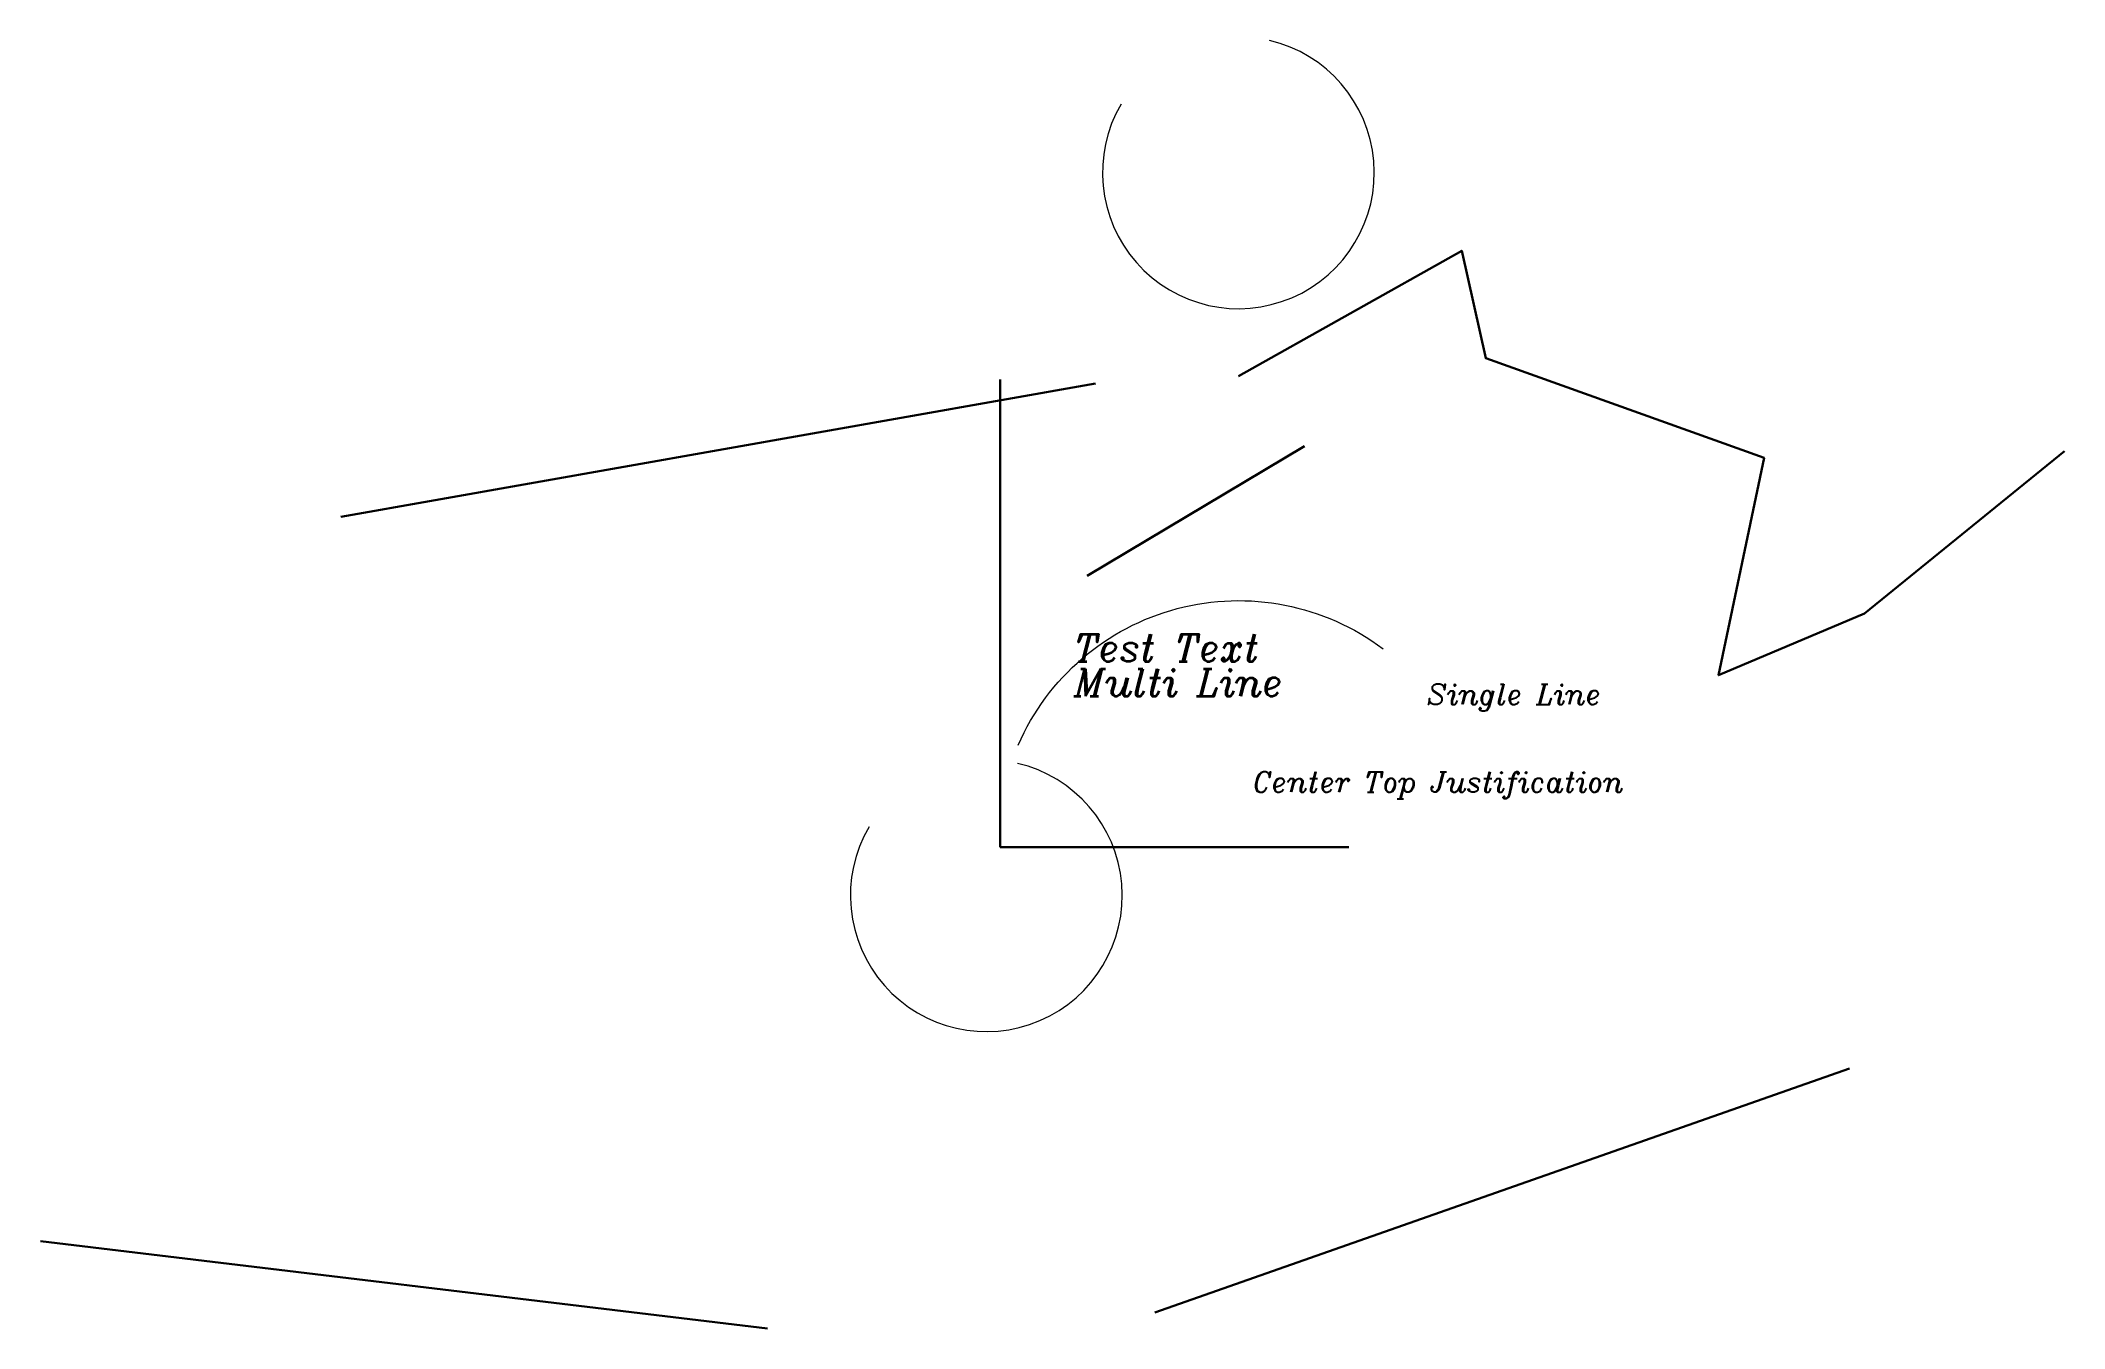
# Model space of a CAD drawing. Extents: x -70 to 78, y -35 to 59.
import ezdxf
from ezdxf.enums import TextEntityAlignment as Align

# ---------------------------------------------------------------- set-up
doc = ezdxf.new("R2010")
doc.units = 0
doc.header["$MEASUREMENT"] = 0
for name, color, linetype, lineweight in [('Pattern 3', 1, 'Continuous', 30), ('Prop Horizontal Alignment Station Label', 2, 'Continuous', 40), ('Prop Lane Lines', 9, 'Continuous', 13)]:
    doc.layers.add(name, color=color, linetype=linetype, lineweight=lineweight)
doc.styles.add('Style-ITALICS', font='ITALICS.shx')

msp = doc.modelspace()

# ---------------------------------------------------------------- linework, layer by layer
at = {"layer": 'Pattern 3'}
for p, q in [((0, 0), (0, 34.340158)), ((-48.398747, 24.245303), (7.013985, 34.051219)), ((0, 0), (25.605922, 0)), ((11.358008, -34.166645), (62.378268, -16.245487)), ((-70.464025, -28.921802), (-17.078588, -35.346368))]:
    msp.add_line(p, q, dxfattribs=at)
at = {"layer": 'Pattern 3', "flags": 128}
msp.add_lwpolyline([(17.509097, 34.570088), (33.900832, 43.781557), (35.666095, 35.895025), (56.092719, 28.576324), (52.751327, 12.613983), (63.468999, 17.156626), (78.158516, 29.081062)], dxfattribs=at)
at = {"layer": 'Prop Horizontal Alignment Station Label'}
msp.add_line((6.391609, 19.907413), (22.342028, 29.434343), dxfattribs=at)
at = {"layer": 'Prop Lane Lines'}
for centre in [(17.495085, 49.513593), (-1.011424, -3.561234)]:
    msp.add_arc(centre, 9.979635, 149.644999, 76.70318, dxfattribs=at)
at = {"layer": 'Prop Lane Lines', "extrusion": (0, 0, -1)}
msp.add_arc((-17.516269, 0.435881), 17.660259, 23.547958, 126.904001, dxfattribs=at)

# ---------------------------------------------------------------- texts
at = {"layer": 'Pattern 3', "style": 'Style-ITALICS'}
msp.add_text('Single Line', height=1.5, dxfattribs=at).set_placement((31.336134, 11.970996), align=Align.TOP_LEFT)
msp.add_text('Center Top Justification', height=1.5, dxfattribs=at).set_placement((32.155721, 5.535586), align=Align.TOP_CENTER)
at = {"layer": 'Prop Horizontal Alignment Station Label', "insert": (5.424584, 15.630347), "char_height": 2, "attachment_point": 1, "line_spacing_factor": 0.76062, "style": 'Style-ITALICS'}
msp.add_mtext('Test Text\\PMulti Line', dxfattribs=at)

doc.saveas('drawing.dxf')
